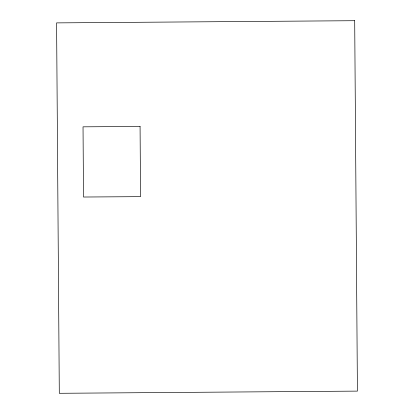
<?xml version="1.0" encoding="UTF-8"?>
<svg xmlns="http://www.w3.org/2000/svg" width="414" height="414" viewBox="0 0 414 414"><rect width="100%" height="100%" fill="white"/><g stroke="black" fill="none" stroke-linecap="round" stroke-linejoin="round"><path stroke-width="0.62" d="M354.694 20.7L56.583 22.889L59.305 393.3L357.417 391.111L354.694 20.7M140.072 126.451L83.033 126.834L83.504 197.028L140.543 196.645L140.072 126.451"/></g></svg>
